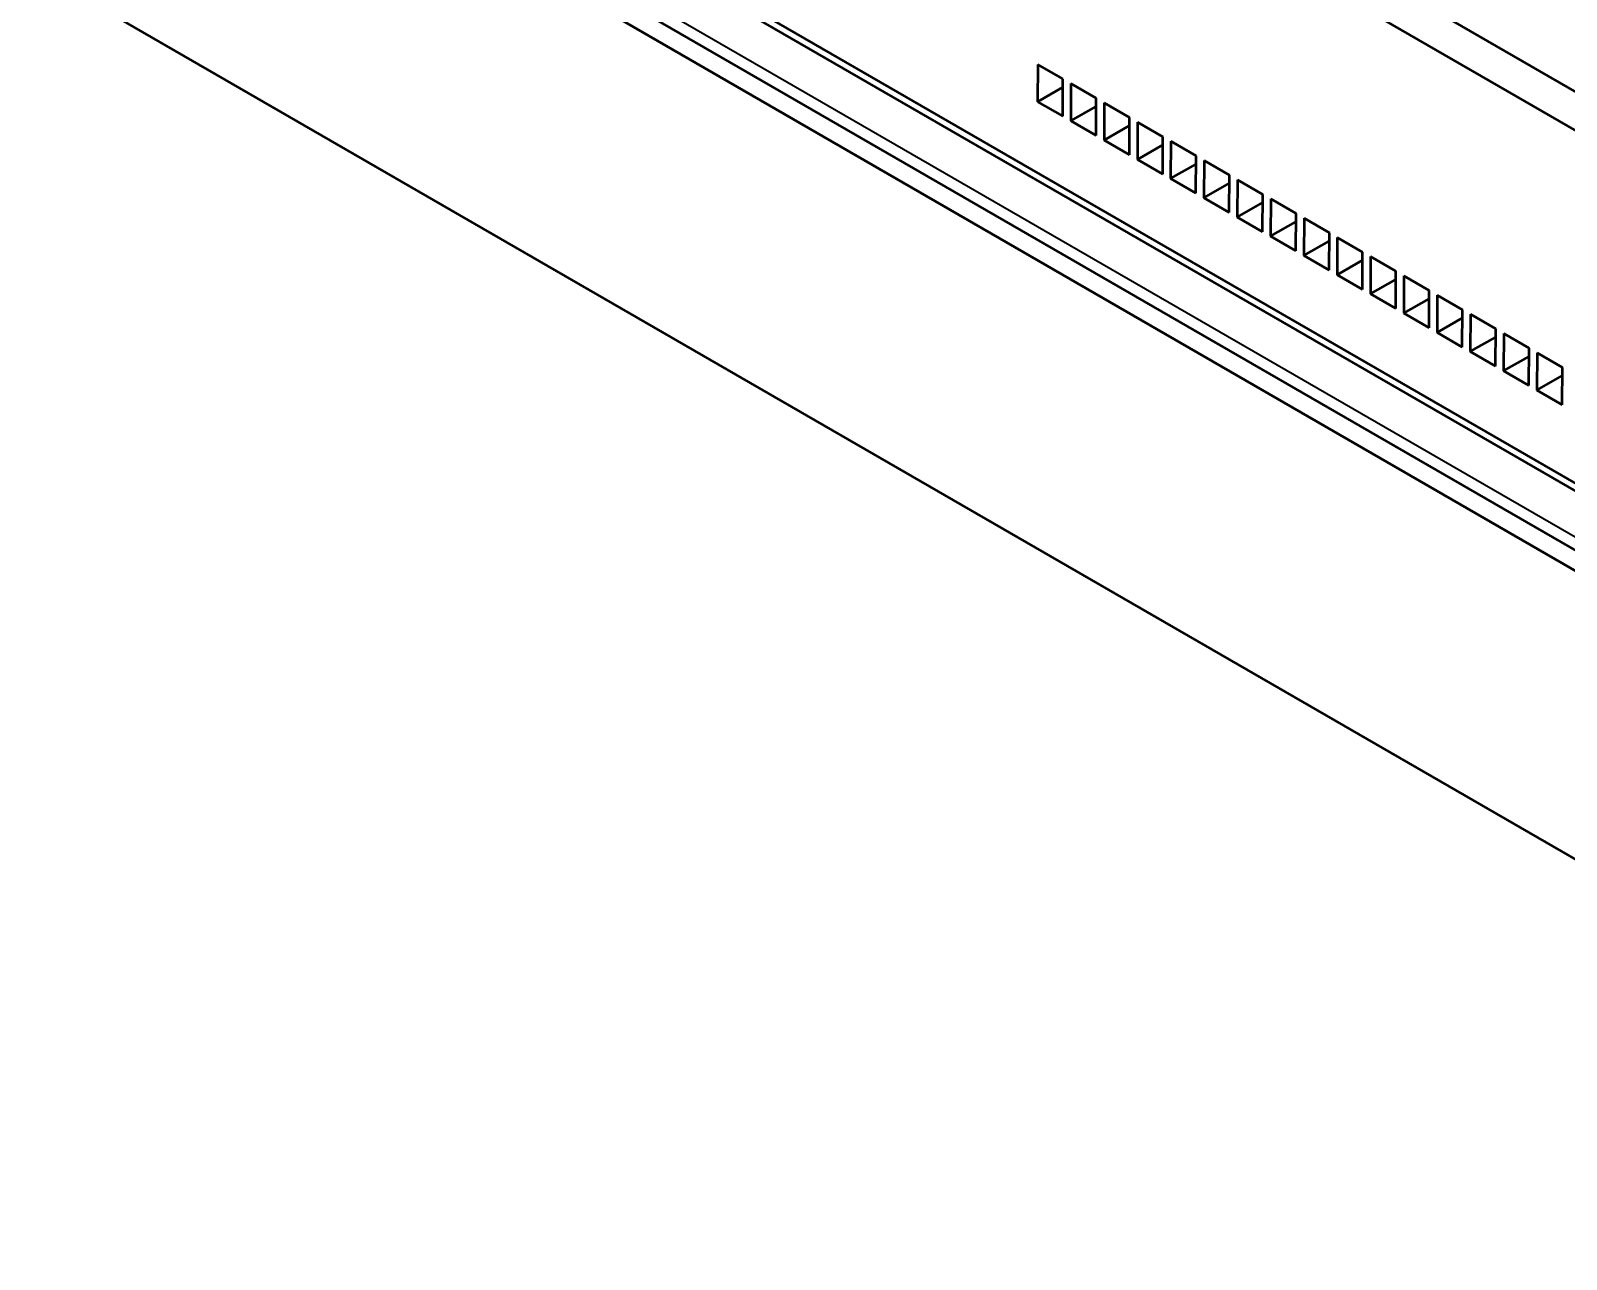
# Model space of a CAD drawing. Header units: millimetres. Extents: x -32 to 1257, y -135 to 348.
# Drawn here: x 302 to 367.2, y 211.7 to 263.8 of the extents above; entities that cross this region are included whole.
import ezdxf

# ---------------------------------------------------------------- set-up
doc = ezdxf.new("R2010")
doc.units = ezdxf.units.MM
doc.layers.add('외형선(ISO)', color=7, linetype='Continuous', lineweight=50)
doc.layers.add('좁은 외형선(ISO)', color=7, linetype='Continuous', lineweight=35)

msp = doc.modelspace()

# ---------------------------------------------------------------- linework, layer by layer
at = {"layer": '외형선(ISO)'}
for p, q in [((301.99782, 299.10676), (391.14984, 247.63481)), ((305.38348, 295.50932), (390.29286, 246.48687)), ((390.21407, 231.22215), (305.30468, 280.24461)), ((390.4969, 231.38349), (305.58752, 280.40595)), ((395.85272, 225.44644), (303.64599, 278.68202)), ((396.33871, 224.29737), (304.13198, 277.53295)), ((396.99023, 211.67115), (301.95508, 266.53972)), ((344.72838, 262.41417), (344.72019, 260.82874)), ((345.80318, 261.79363), (344.72838, 262.41417)), ((345.79499, 260.2082), (345.80318, 261.79363)), ((346.14259, 261.59767), (346.13441, 260.01224)), ((347.21739, 260.97714), (346.14259, 261.59767)), ((344.72019, 260.82874), (345.80138, 261.4455)), ((347.20921, 259.3917), (347.21739, 260.97714)), ((344.72019, 260.82874), (345.79499, 260.2082)), ((346.13441, 260.01224), (347.21559, 260.629)), ((347.5568, 260.78118), (347.54862, 259.19574)), ((348.6316, 260.16064), (347.5568, 260.78118)), ((346.13441, 260.01224), (347.20921, 259.3917)), ((347.54862, 259.19574), (348.62981, 259.81251)), ((348.62342, 258.57521), (348.6316, 260.16064)), ((348.97102, 259.96468), (348.96283, 258.37925)), ((350.04582, 259.34414), (348.97102, 259.96468)), ((347.54862, 259.19574), (348.62342, 258.57521)), ((348.96283, 258.37925), (350.04402, 258.99601)), ((350.03763, 257.75871), (350.04582, 259.34414)), ((350.38523, 259.14819), (350.37705, 257.56275)), ((351.46003, 258.52765), (350.38523, 259.14819)), ((348.96283, 258.37925), (350.03763, 257.75871)), ((351.45185, 256.94221), (351.46003, 258.52765)), ((351.79944, 258.33169), (351.79126, 256.74625)), ((352.87425, 257.71115), (351.79944, 258.33169)), ((350.37705, 257.56275), (351.45823, 258.17951)), ((352.86606, 256.12572), (352.87425, 257.71115)), ((350.37705, 257.56275), (351.45185, 256.94221)), ((351.79126, 256.74625), (352.87245, 257.36302)), ((353.21366, 257.51519), (353.20547, 255.92976)), ((354.28846, 256.89465), (353.21366, 257.51519)), ((351.79126, 256.74625), (352.86606, 256.12572)), ((353.20547, 255.92976), (354.28666, 256.54652)), ((354.28028, 255.30922), (354.28846, 256.89465)), ((354.62787, 256.6987), (354.61969, 255.11326)), ((355.70267, 256.07816), (354.62787, 256.6987)), ((353.20547, 255.92976), (354.28028, 255.30922)), ((354.61969, 255.11326), (355.70088, 255.73002)), ((355.69449, 254.49272), (355.70267, 256.07816)), ((356.04208, 255.8822), (356.0339, 254.29676)), ((357.11689, 255.26166), (356.04208, 255.8822)), ((354.61969, 255.11326), (355.69449, 254.49272)), ((357.1087, 253.67623), (357.11689, 255.26166)), ((357.4563, 255.0657), (357.44811, 253.48027)), ((358.5311, 254.44516), (357.4563, 255.0657)), ((356.0339, 254.29676), (357.11509, 254.91353)), ((358.52292, 252.85973), (358.5311, 254.44516)), ((356.0339, 254.29676), (357.1087, 253.67623)), ((357.44811, 253.48027), (358.5293, 254.09703)), ((358.87051, 254.24921), (358.86233, 252.66377)), ((359.94531, 253.62867), (358.87051, 254.24921)), ((357.44811, 253.48027), (358.52292, 252.85973)), ((358.86233, 252.66377), (359.94352, 253.28053)), ((359.93713, 252.04323), (359.94531, 253.62867)), ((360.28472, 253.43271), (360.27654, 251.84727)), ((361.35953, 252.81217), (360.28472, 253.43271)), ((358.86233, 252.66377), (359.93713, 252.04323)), ((360.27654, 251.84727), (361.35773, 252.46404)), ((361.35134, 251.22674), (361.35953, 252.81217)), ((361.69894, 252.61621), (361.69075, 251.03078)), ((362.77374, 251.99568), (361.69894, 252.61621)), ((360.27654, 251.84727), (361.35134, 251.22674)), ((362.76556, 250.41024), (362.77374, 251.99568)), ((363.11315, 251.79972), (363.10497, 250.21428)), ((364.18795, 251.17918), (363.11315, 251.79972)), ((361.69075, 251.03078), (362.77194, 251.64754)), ((364.17977, 249.59374), (364.18795, 251.17918)), ((361.69075, 251.03078), (362.76556, 250.41024)), ((363.10497, 250.21428), (364.18616, 250.83104)), ((364.52737, 250.98322), (364.51918, 249.39779)), ((365.60217, 250.36268), (364.52737, 250.98322)), ((363.10497, 250.21428), (364.17977, 249.59374)), ((364.51918, 249.39779), (365.60037, 250.01455)), ((365.59398, 248.77725), (365.60217, 250.36268)), ((365.94158, 250.16672), (365.9334, 248.58129)), ((367.01638, 249.54619), (365.94158, 250.16672)), ((364.51918, 249.39779), (365.59398, 248.77725)), ((365.9334, 248.58129), (367.01458, 249.19805)), ((367.0082, 247.96075), (367.01638, 249.54619)), ((365.9334, 248.58129), (367.0082, 247.96075))]:
    msp.add_line(p, q, dxfattribs=at)
at = {"layer": '좁은 외형선(ISO)'}
msp.add_line((395.52136, 226.18671), (303.31464, 279.42229), dxfattribs=at)

doc.saveas('drawing.dxf')
